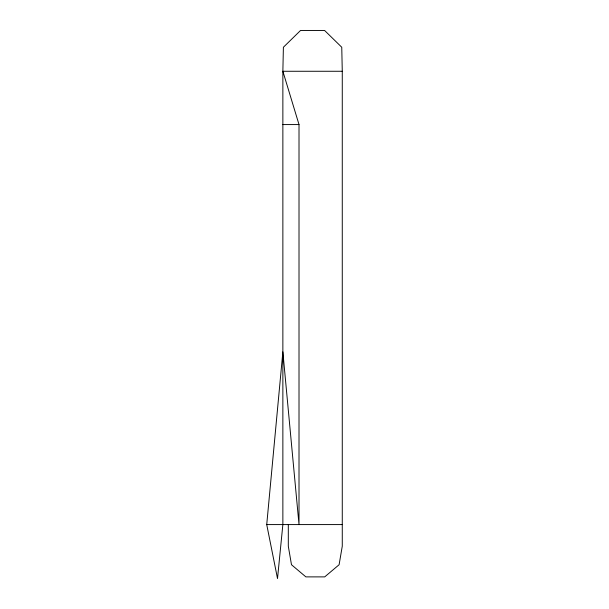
<?xml version="1.0" encoding="UTF-8"?>
<svg xmlns="http://www.w3.org/2000/svg" width="609" height="609" viewBox="0 0 609 609"><rect width="100%" height="100%" fill="white"/><g stroke="black" fill="none" stroke-linecap="round" stroke-linejoin="round"><path stroke-width="0.91" d="M342.273 71.268L282.865 71.268L282.865 524.585L277.514 578.55L266.727 524.585L282.865 351.895L299.011 524.585L299.011 124.571L282.865 71.268L283.391 47.251L300.564 30.45L324.582 30.45L341.756 47.251L342.273 71.268L342.273 546.174L339.106 564.733L324.711 576.883L305.878 576.883L291.483 564.733L288.308 546.174L288.308 524.585M282.865 124.571L299.011 124.571M266.727 524.585L342.273 524.585"/></g></svg>
